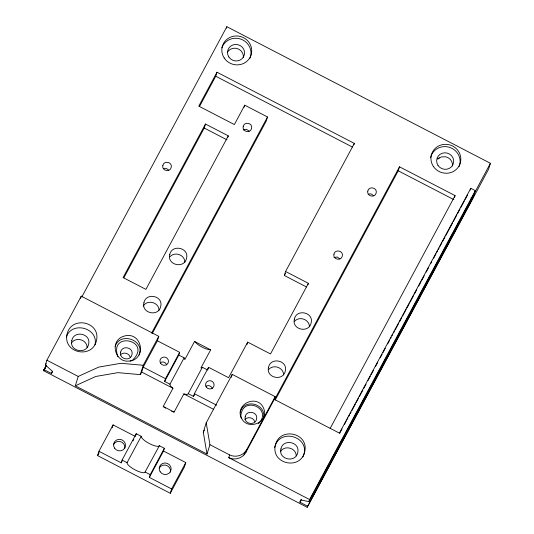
<?xml version="1.0" encoding="UTF-8"?>
<svg xmlns="http://www.w3.org/2000/svg" width="534" height="534" viewBox="0 0 534 534"><rect width="100%" height="100%" fill="white"/><g stroke="black" fill="none" stroke-linecap="round" stroke-linejoin="round"><path stroke-width="0.8" d="M94.972 344.864C98.91 327.936 71.79 320.647 66.356 336.954M240.847 416.053C242.229 394.873 273.635 408.59 258.396 423.696M81.822 296.937L226.843 26.7L490.412 163.297L488.523 169.331L307.157 507.3L43.588 370.703L46.304 365.163M43.948 369.561L51.551 373.506L52.265 371.223L45.377 364.996L46.879 360.203L81.248 296.156L158.772 336.333L157.376 340.785L143.219 367.158L141.684 372.064L140.302 374.634L117.927 372.652L95.753 376.47L75.294 385.808L206.998 454.067L209.929 444.709L206.224 422.841L232.217 374.394L275.15 396.649L274.296 399.385L245.854 452.378C242.636 458.245 234.733 460.675 228.766 457.651L229.627 454.915L209.929 444.709M80.554 298.386L81.248 296.156M75.294 385.808L78.224 376.45L98.683 367.105L120.858 363.294L143.239 365.269L158.772 336.333M226.376 28.209L226.843 26.7M199.482 106.52L215.743 76.222L216.991 72.224L354.336 143.399L353.915 144.734M98.944 451.277L121.225 462.824L122.079 460.088L136.23 433.715L141.223 436.298L141.303 437.032A10.293 2.824 28.2 0 0 149.48 443.627A10.293 2.824 28.2 0 0 158.925 446.164L159.372 445.703L164.365 448.293L163.511 451.03L185.785 462.577L184.43 466.916L170.273 493.289L97.588 455.615L98.944 451.277L113.095 424.904L135.376 436.452M123.815 277.887L204.228 128.033L205.477 124.042L228.292 135.863L227.871 137.191M112.193 427.801L113.095 424.904M140.302 374.634L143.239 365.269M135.589 435.764L136.23 433.715M244.131 107.18L244.752 105.185L267.514 116.979L266.266 120.978L152.323 333.416M165.593 408.17A10.293 2.824 28.2 0 1 164.031 407.102L163.21 406.441L172.963 388.271L172.028 387.524A10.293 2.824 28.2 0 1 169.959 384.2L164.639 381.443L165.5 378.699L179.651 352.327L157.376 340.785M164.639 381.443L178.79 355.07L179.651 352.327M170.273 493.289L171.634 488.95L149.36 477.403L150.214 474.666L164.365 448.293M171.648 411.287A10.293 2.824 28.2 0 0 173.156 411.827L174.104 412.088L183.856 393.918L184.931 394.212A10.293 2.824 28.2 0 0 188.215 393.658L193.535 396.415L194.396 393.678L208.547 367.305L228.599 377.698L247.683 342.134L270.498 353.955L308.405 283.32L285.59 271.492L354.336 143.399M208.547 367.305L207.686 370.042L202.366 367.285L200.904 367.986L210.656 349.823L194.536 341.466L184.784 359.636L184.117 357.827L178.79 355.07M206.998 454.067L203.287 432.2L206.224 422.841M231.289 377.364L232.217 374.394M246.848 344.797L247.683 342.134M306.416 286.932L284.342 275.491L285.59 271.492M244.058 454.881L244.912 452.144L246.715 449.641L275.15 396.649M245.854 452.378L246.715 449.641M307.984 284.649L308.405 283.32M275.264 399.953L398.237 170.8L399.492 166.802L455.088 195.618L454.461 197.613M307.511 506.159L299.908 502.22L300.622 499.937L308.946 501.593L474.706 192.701L473.278 197.266L307.157 507.3M308.946 501.593L309.587 499.537L475.353 190.645L470.788 188.282L339.397 433.127L274.296 399.385M470.254 189.997L470.788 188.282M475.353 190.645L474.813 192.36L490.412 163.297M115.137 346.379C120.223 331.254 145.228 340.131 139.127 355.077M240.133 412.281C244.592 396.455 269.617 405.293 262.528 420.398M274.636 447.512C279.436 426.726 312.15 437.339 302.905 456.93M45.377 364.996L46.164 363.534M45.697 367.118L43.588 370.703L46.345 365.563M51.551 373.506L52.733 371.297M216.991 72.224L198.795 106.132L234.359 124.562L244.752 105.185M205.477 124.042L123.094 277.56L145.902 289.381L228.292 135.863M151.603 333.096L267.514 116.979M97.588 455.615L99.157 452.685M121.225 462.824L122.006 461.356M133.013 440.85L133.8 439.382M159.372 445.703L144.774 472.537A10.293 2.824 28.2 0 1 135.322 470A10.293 2.824 28.2 0 1 127.145 463.405L127.072 462.671L141.223 436.298M169.959 384.2L184.117 357.827M188.215 393.658L202.366 367.285M149.36 477.403L163.511 451.03M193.535 396.415L194.716 394.219M284.342 275.491L285.516 273.295M171.634 488.95L185.785 462.577M203.287 432.2L204.435 430.064M274.543 399.632L399.492 166.802M330.139 428.442L455.088 195.618M299.908 502.22L301.483 499.277M339.644 433.374L342.007 428.976M344.363 424.577L346.332 420.912M347.12 419.444L347.908 417.975M348.695 416.513L349.483 415.045M350.264 413.583L351.052 412.114M351.839 410.646L355.384 404.051M356.165 402.583L358.528 398.184M359.315 396.722L362.853 390.12M363.641 388.659L366.004 384.26M367.973 380.588L370.329 376.196M371.117 374.728L373.48 370.329M375.442 366.664L377.805 362.266M380.168 357.867L382.13 354.202M382.918 352.734L385.281 348.335M387.637 343.936L389.606 340.271M390.394 338.81L391.182 337.341M391.969 335.873L392.757 334.411M393.538 332.942L394.326 331.474M395.113 330.012L398.658 323.41M399.439 321.949L401.802 317.55M402.589 316.081L406.127 309.486M406.915 308.018L409.278 303.619M410.065 302.151L413.603 295.556M414.391 294.087L416.754 289.688M418.716 286.024L421.079 281.625M421.867 280.163L424.223 275.764M426.192 272.1L428.555 267.701M430.911 263.302L431.699 261.834M433.668 258.169L436.024 253.77M436.812 252.302L437.6 250.84M438.387 249.371L439.175 247.909M439.963 246.441L441.932 242.776M442.713 241.308L445.076 236.909M445.863 235.447L452.552 222.985M453.339 221.517L456.877 214.915M457.665 213.453L460.028 209.054M460.809 207.586L464.353 200.991M465.141 199.522L467.497 195.124M43.588 370.703L45.67 367.098M71.329 343.322C75.267 336.373 87.149 339.464 87.102 347.514M143.252 306.109C147.197 299.16 159.072 302.251 159.025 310.301M280.437 451.691C284.382 444.749 296.263 447.839 296.216 455.882M169.959 256.747C174.711 251.247 184.851 254.798 184.864 262.154M120.33 354.91C123.147 351.726 128.974 352.954 130.142 357.079M132.719 360.016C152.711 340.291 108.596 330.533 117.88 356.732M294.554 321.321C299.307 315.814 309.446 319.365 309.46 326.721M268.715 369.468C273.468 363.961 283.607 367.512 283.621 374.868M244.919 419.484C247.736 416.3 253.563 417.535 254.731 421.66M244.912 452.144C241.048 456.19 234.66 457.418 229.627 454.915M437.653 159.139L441.371 156.903L445.79 156.789A8.577 8.237 17.4 0 1 452.465 166.047M437.867 158.545L439.355 157.784M243.224 129.875L246.474 129.315L249.158 131.19M333.95 257.555L337.201 256.994L339.884 258.87M130.162 361.184C147.497 357.46 141.21 330.933 124.095 336.126C107.988 340.859 115.711 365.65 131.651 360.47M470.948 197.987L473.278 197.266M163.885 168.417L166.107 168.33L168.791 170.199M368.84 193.982L371.07 193.889L373.753 195.758M210.656 349.823L206.805 349.129A10.293 2.824 28.2 0 1 197.68 344.397L194.536 341.466M215.743 76.222L352.34 147.017M398.237 170.8L453.833 199.609M204.228 128.033L227.037 139.861M143.219 367.158L165.5 378.699M194.396 393.678L216.671 405.219M141.684 372.064L172.963 388.271M183.856 393.918L213.68 409.378M163.21 406.441L174.104 412.088M46.879 360.203L78.224 376.45M228.766 457.651L309.587 499.537M122.079 460.088L127.072 462.671M145.221 472.076L150.214 474.666M240.934 416.427C244.986 431.185 268.996 423.796 263.996 409.311C258.856 393.551 234.92 402.863 241.194 418.102M160.354 362.566A4.285 4.118 17.4 0 1 166.742 364.916M205.977 386.209A4.285 4.118 17.4 0 1 212.365 388.558M430.544 157.704A15.005 14.411 17.4 0 1 449.454 147.311A15.005 14.411 17.4 0 1 459.113 166.601M221.844 47.88A15.005 14.411 17.4 0 1 241.081 39.196A15.005 14.411 17.4 0 1 249.999 58.233M227.27 52.512A8.577 8.237 17.4 0 1 237.396 48.614A8.577 8.237 17.4 0 1 243.357 57.672M113.588 444.401A6.001 5.767 17.4 0 1 124.756 448.507M159.212 468.044A6.001 5.767 17.4 0 1 170.379 472.156M67.104 334.117C62.598 353.094 92.315 359.409 96.474 340.612C100.973 321.642 71.256 315.327 67.104 334.117M71.823 340.532C68.993 351.185 86.541 354.956 88.604 344.243C91.427 333.596 73.886 329.818 71.823 340.532M120.637 352.073C118.728 359.262 130.57 361.805 131.965 354.576C133.867 347.387 122.026 344.844 120.637 352.073M143.926 302.745C141.096 313.398 158.645 317.169 160.707 306.463C163.531 295.809 145.989 292.038 143.926 302.745M162.843 165.5C161.428 170.827 170.199 172.709 171.234 167.356C172.642 162.029 163.871 160.147 162.843 165.5M169.765 254.598C166.935 265.251 184.484 269.023 186.546 258.309C189.37 247.663 171.828 243.891 169.765 254.598M243.204 126.491C241.795 131.811 250.566 133.7 251.601 128.347C253.009 123.02 244.238 121.131 243.204 126.491M245.226 416.64C243.317 423.829 255.159 426.372 256.554 419.143C258.463 411.954 246.621 409.411 245.226 416.64M268.515 367.319C265.692 377.972 283.234 381.743 285.296 371.03C288.126 360.377 270.578 356.605 268.515 367.319M275.357 445.229C270.851 464.206 300.569 470.521 304.727 451.724C309.226 432.754 279.509 426.439 275.357 445.229M280.931 448.907C278.107 459.554 295.649 463.325 297.718 452.618C300.542 441.965 283 438.194 280.931 448.907M294.354 319.172C291.531 329.818 309.073 333.59 311.135 322.883C313.965 312.23 296.417 308.458 294.354 319.172M333.93 254.164C332.522 259.491 341.293 261.38 342.321 256.026C343.736 250.7 334.965 248.811 333.93 254.164M367.799 191.059C366.384 196.385 375.155 198.268 376.19 192.914C377.605 187.588 368.834 185.705 367.799 191.059M160.621 363.34A4.285 4.118 17.4 0 0 168.01 363.153A4.285 4.118 17.4 0 0 163.998 357.046A4.285 4.118 17.4 0 0 160.621 363.34M206.244 386.983A4.285 4.118 17.4 0 0 213.633 386.796A4.285 4.118 17.4 0 0 209.622 380.695A4.285 4.118 17.4 0 0 206.244 386.983M224.207 57.979A15.005 14.411 17.4 0 0 250.079 57.312A15.005 14.411 17.4 0 0 236.028 35.958A15.005 14.411 17.4 0 0 224.207 57.979M433.321 166.354A15.005 14.411 17.4 0 0 459.187 165.687A15.005 14.411 17.4 0 0 445.136 144.327A15.005 14.411 17.4 0 0 433.321 166.354M437.987 165.393A8.577 8.237 17.4 0 0 452.772 165.013A8.577 8.237 17.4 0 0 444.742 152.811A8.577 8.237 17.4 0 0 437.987 165.393M228.872 57.025A8.577 8.237 17.4 0 0 243.658 56.644A8.577 8.237 17.4 0 0 235.627 44.435A8.577 8.237 17.4 0 0 228.872 57.025M114.53 448.133A6.001 5.767 17.4 0 0 124.876 447.866A6.001 5.767 17.4 0 0 119.256 439.322A6.001 5.767 17.4 0 0 114.53 448.133M160.153 471.776A6.001 5.767 17.4 0 0 170.5 471.509A6.001 5.767 17.4 0 0 164.879 462.965A6.001 5.767 17.4 0 0 160.153 471.776"/></g></svg>
